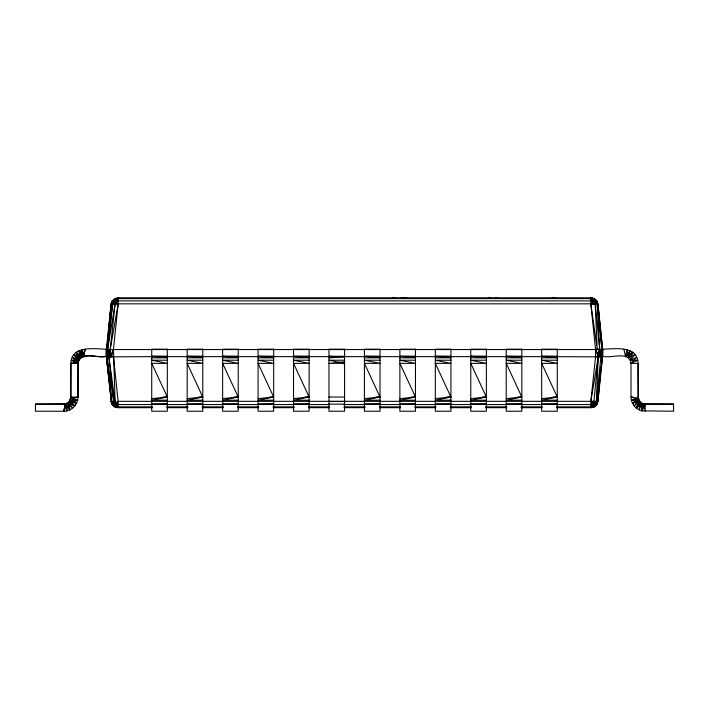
<?xml version="1.0" encoding="UTF-8"?>
<svg xmlns="http://www.w3.org/2000/svg" width="709" height="709" viewBox="0 0 709 709"><rect width="100%" height="100%" fill="white"/><g stroke="black" fill="none" stroke-linecap="round" stroke-linejoin="round"><path stroke-width="1.06" d="M35.45 404.13L63.81 404.13L66.885 403.43L69.349 401.462L70.723 398.618L70.9 363.363C71.423 344.964 94.448 348.97 106.35 349.183L106.35 356.272C98.099 358.878 79.922 350.281 77.99 363.363L77.99 397.04C78.079 404.626 71.396 411.309 63.81 411.22L35.45 411.22L35.45 404.13L65.388 403.953L68.232 402.579L70.2 400.115L70.9 397.04L70.9 363.363L78.167 361.785C82.519 350.822 97.895 358.692 106.35 356.272M77.99 397.04L70.9 397.04L70.723 398.618L77.99 397.04L78.167 361.785L73.993 354.518L80.658 357.823L85.08 356.272L83.502 356.45L78.929 350.583L80.658 357.823L82.005 356.973L78.929 350.583L84.309 355.563M638.1 397.04L639.651 401.462L642.115 403.43L642.035 410.865L673.55 411.22L673.55 404.13L643.612 403.953L640.768 402.579L638.8 400.115L638.1 397.04L638.1 363.363C637.577 344.964 614.552 348.97 602.65 349.183L602.65 356.272C610.901 358.878 629.078 350.281 631.01 363.363L631.01 397.04C631.001 403.492 635.743 409.439 642.035 410.865L645.19 404.13L673.55 404.13M556.547 407.675L590.863 407.675L593.309 406.753L596.349 401.622L598.236 356.866L599.725 349.555L597.191 303.886L596.739 300.908L594.195 298.613L590.863 297.78L118.137 297.78L114.805 298.613L112.261 300.908L111.083 304.126L106.35 349.555L106.385 356.645L111.473 403.013L113.396 405.858L118.137 407.675L152.453 407.675M107.981 339.824L108.167 337.661M108.539 333.327L108.823 330.084M109.204 325.759L109.576 321.434M109.762 319.272L111.083 304.126L112.261 300.908L118.137 297.78L118.137 304.126L113.44 349.555L115.186 402.942L115.877 405.805L118.137 406.842L152.453 406.842M556.547 406.842L594.195 406.842L596.739 404.547L597.917 401.329L602.615 356.645L602.65 349.555L597.917 304.126L596.739 300.908L594.195 298.613L590.863 297.78L590.863 304.126L595.56 349.555L595.56 356.645L590.863 401.329L590.863 407.675C594.488 407.56 597.341 404.83 597.917 401.329L599.929 379.634M600.133 377.472L600.638 372.048M600.833 369.876L601.143 366.624M601.542 362.29L601.844 359.029M597.031 402.606L595.587 405.548L593.903 401.569L598.236 356.866L595.56 349.555L597.191 348.66L599.725 349.555L600.895 356.937L596.349 401.622L597.031 402.606L596.739 404.547L594.195 406.842L590.863 406.842L597.031 402.606L597.917 401.329L118.137 401.329L113.28 404.307L113.396 405.858L118.137 407.675L118.137 401.329L113.44 356.645L111.543 355.9L108.885 356.937L106.385 356.645L115.097 303.886L114.486 301.201L114.805 298.613L594.195 298.613L590.863 304.126L597.191 348.66L595.232 303.833L592.804 299.703L592.618 298.188L590.863 298.613L595.232 301.928L596.349 303.833L597.917 304.126L602.65 349.555L602.047 356.866L548.013 356.645M111.588 306.058L111.473 302.725L114.805 298.613M152.453 404.547L118.137 404.547L115.877 405.805L111.473 403.013L111.809 401.569L106.953 356.866L112.651 303.833L112.261 300.908L118.137 298.613L114.707 299.304L111.083 304.126L106.917 348.562L106.35 349.555L106.385 356.645L111.473 403.013L113.396 405.858L117.1 407.436L118.137 406.842L111.969 402.606L111.083 401.329L114.282 401.586M590.863 407.675L595.48 405.84L597.359 402.996L597.43 399.389M600.151 374.308L600.39 372.128M601.569 361.227L601.808 359.046M82.005 356.973L76.235 352.276L78.69 360.287L72.3 357.212L78.167 361.785L77.99 363.363L70.9 363.363M596.349 401.622L602.615 356.645L597.917 304.126L595.232 303.833L112.651 303.833L106.917 348.562L107.706 349.555L108.885 356.937L115.186 402.942L118.137 404.547L114.805 406.842L112.261 404.547L111.083 401.329M84.176 354.349L81.925 349.537L80.658 357.823L76.235 352.276L79.541 358.94L73.993 354.518L78.69 360.287L71.255 360.207L77.99 363.363L72.3 357.212M115.097 401.569L114.273 404.414L114.805 406.842L112.261 404.547L111.969 402.606L112.651 401.622L115.691 406.753L118.137 406.842L115.062 406.691L111.809 401.569L106.385 356.645L108.105 356.937L109.275 349.555L110.764 356.866L152.143 356.645M600.115 356.937L601.294 349.555L602.047 356.866L602.615 356.645L595.56 356.645L598.839 355.891L600.115 356.937L598.777 349.555L598.839 355.891L595.56 349.555M598.236 356.866L590.863 401.329L594.727 404.414L594.195 406.842M113.28 404.307L113.768 401.622L108.885 356.937L118.137 304.126L116.418 302.521L113.396 301.928L111.473 302.725M643.612 403.953L645.19 411.22L645.19 404.13L643.612 403.953L642.035 410.865L640.768 402.579L636.345 408.127L638.8 400.115L631.365 400.195L636.177 397.944M640.768 402.579L639.039 409.82L642.115 403.43L645.19 404.13M623.92 349.183L625.498 356.45L632.765 352.276L630.31 360.287L637.745 360.207L631.01 363.363L638.1 363.363L638.277 398.618L632.41 403.191L639.651 401.462L636.345 408.127L642.115 403.43M597.917 401.329L595.232 401.622L593.717 402.606L592.689 405.548L590.863 406.842L597.359 402.996M343.679 363.797L344.574 361.785L328.976 363.363L344.574 363.363L328.976 360.207L344.574 360.207M597.191 401.569L593.353 406.753L590.863 404.547L556.547 404.547M118.137 401.329L113.413 405.548L111.969 402.606M599.725 349.555L595.232 303.833L596.854 301.759L595.631 299.739L592.804 299.703L590.863 298.613M632.765 352.276L628.342 357.823L627.075 349.537L625.498 356.45L630.071 350.583L628.342 357.823L635.007 354.518L630.31 360.287L636.7 357.212L631.01 363.363M112.651 303.833L111.083 304.126L113.396 301.928L113.396 300.217L118.137 300.908L590.863 300.908L593.336 300.217L596.739 300.908L592.006 302.725L590.863 300.908L594.195 298.613M115.062 406.691L115.877 405.805M593.903 401.569L590.863 404.547L592.689 405.548L595.409 404.414L595.232 401.622L590.863 401.329L593.717 402.606L595.409 404.414L595.48 405.84M639.651 401.462L634.103 405.885L638.8 400.115L632.41 403.191M593.717 402.606L590.863 404.547L594.727 404.414M111.809 303.886L113.768 303.833L118.137 300.908L114.486 301.201L112.075 302.371L115.097 303.886L110.223 349.555L111.543 355.9L113.44 349.555L110.764 356.866L108.105 356.937L106.58 355.9L107.13 349.555L108.105 356.937M631.365 400.195L638.277 398.618L631.01 397.04L633.04 397.04M488.412 298.188L490.371 297.78L488.368 298.188M400.957 298.188L402.96 297.78M495.538 298.188L497.541 297.78M401.312 298.134L403.368 297.78M63.81 404.13L65.388 403.953L69.961 409.82L68.232 402.579L74.897 405.885L70.2 400.115L77.635 400.195L70.9 397.04L69.349 401.462L74.897 405.885L66.885 403.43L66.965 410.865L64.714 406.053M402.987 298.134L406.204 297.78M551.983 298.134L555.244 297.78M403.075 298.108L406.31 297.78M151.726 398.618L167.324 397.04L151.726 363.363L167.324 363.363L151.726 360.207L167.324 360.207M187.176 398.618L202.774 397.04L187.176 363.363L202.774 363.363L187.176 360.207L202.774 360.207M222.626 398.618L238.224 397.04L222.626 363.363L238.224 363.363L222.626 360.207L238.224 360.207M258.076 398.618L273.674 397.04L258.076 363.363L273.674 363.363L258.076 360.207L273.674 360.207M293.526 398.618L309.124 397.04L293.526 363.363L309.124 363.363L293.526 360.207L309.124 360.207M364.426 398.618L380.024 397.04L364.426 363.363L380.024 363.363L364.426 360.207L380.024 360.207M399.876 398.618L415.474 397.04L399.876 363.363L415.474 363.363L399.876 360.207L415.474 360.207M435.326 398.618L450.924 397.04L435.326 363.363L450.924 363.363L435.326 360.207L450.924 360.207M470.776 398.618L486.374 397.04L470.776 363.363L486.374 363.363L470.776 360.207L486.374 360.207M506.226 398.618L521.824 397.04L506.226 363.363L521.824 363.363L506.226 360.207L521.824 360.207M541.676 398.618L557.274 397.04L541.676 363.363L557.274 363.363L541.676 360.207L557.274 360.207M108.885 356.937L113.44 356.645M328.976 357.823L344.574 356.973L328.976 356.272L344.574 356.272M167.324 403.953L151.726 404.13L167.324 404.13M202.774 403.953L187.176 404.13L202.774 404.13M238.224 403.953L222.626 404.13L238.224 404.13M273.674 403.953L258.076 404.13L273.674 404.13M309.124 403.953L293.526 404.13L309.124 404.13M380.024 403.953L364.426 404.13L380.024 404.13M415.474 403.953L399.876 404.13L415.474 404.13M450.924 403.953L435.326 404.13L450.924 404.13M486.374 403.953L470.776 404.13L486.374 404.13M521.824 403.953L506.226 404.13L521.824 404.13M557.274 403.953L541.676 404.13L557.274 404.13M106.35 349.555L602.65 349.555L602.101 355.9L600.895 356.937L601.87 349.555L597.191 303.886M151.726 357.823L167.324 357.823L151.726 356.272L167.324 356.272M187.176 357.823L202.774 357.823L187.176 356.272L202.774 356.272M222.626 357.823L238.224 357.823L222.626 356.272L238.224 356.272M258.076 357.823L273.674 357.823L258.076 356.272L273.674 356.272M293.526 357.823L309.124 357.823L293.526 356.272L309.124 356.272M364.426 357.823L380.024 357.823L364.426 356.272L380.024 356.272M399.876 357.823L415.474 357.823L399.876 356.272L415.474 356.272M435.326 357.823L450.924 357.823L435.326 356.272L450.924 356.272M470.776 357.823L486.374 357.823L470.776 356.272L486.374 356.272M506.226 357.823L521.824 357.823L506.226 356.272L521.824 356.272M541.676 357.823L557.274 357.823L541.676 356.272L557.274 356.272M158.781 356.645L187.53 356.645M194.16 356.645L222.91 356.645M229.548 356.645L258.298 356.645M264.936 356.645L293.686 356.645M300.315 356.645L364.453 356.645M371.091 356.645L399.841 356.645M406.47 356.645L435.22 356.645M441.858 356.645L470.608 356.645M477.246 356.645L507.095 356.645M512.625 356.645L542.482 356.645M163.167 397.04L167.324 397.04L151.726 400.195L167.324 400.195M198.617 397.04L202.774 397.04L187.176 400.195L202.774 400.195M234.067 397.04L238.224 397.04L222.626 400.195L238.224 400.195M269.517 397.04L273.674 397.04L258.076 400.195L273.674 400.195M304.967 397.04L309.124 397.04L293.526 400.195L309.124 400.195M328.976 397.04L344.574 397.04M375.867 397.04L380.024 397.04L364.426 400.195L380.024 400.195M411.317 397.04L415.474 397.04L399.876 400.195L415.474 400.195M446.767 397.04L450.924 397.04L435.326 400.195L450.924 400.195M482.217 397.04L486.374 397.04L470.776 400.195L486.374 400.195M517.667 397.04L521.824 397.04L506.226 400.195L521.824 400.195M553.117 397.04L557.274 397.04L541.676 400.195L557.274 400.195M328.976 401.462L344.574 401.462M328.976 404.13L344.574 404.13M166.845 404.547L187.885 404.547M202.278 404.547L223.308 404.547M237.701 404.547L258.741 404.547M273.125 404.547L294.164 404.547M308.557 404.547L329.588 404.547M343.98 404.547L365.02 404.547M379.412 404.547L400.443 404.547M414.836 404.547L435.875 404.547M450.259 404.547L471.299 404.547M485.692 404.547L506.722 404.547M521.115 404.547L542.155 404.547M166.845 406.842L187.885 406.842M202.278 406.842L223.308 406.842M237.701 406.842L258.741 406.842M273.125 406.842L294.164 406.842M308.557 406.842L329.588 406.842M343.98 406.842L365.02 406.842M379.412 406.842L400.443 406.842M414.836 406.842L435.875 406.842M450.259 406.842L471.299 406.842M485.692 406.842L506.722 406.842M521.115 406.842L542.155 406.842M166.845 407.675L187.885 407.675M202.278 407.675L223.308 407.675M237.701 407.675L258.741 407.675M273.125 407.675L294.164 407.675M308.557 407.675L329.588 407.675M343.98 407.675L365.02 407.675M379.412 407.675L400.443 407.675M414.836 407.675L435.875 407.675M450.259 407.675L471.299 407.675M485.692 407.675L506.722 407.675M521.115 407.675L542.155 407.675M541.676 356.272L557.274 356.45M506.226 356.272L521.824 356.45M470.776 356.272L486.374 356.45M435.326 356.272L450.924 356.45M399.876 356.272L415.474 356.45M364.426 356.272L380.024 356.45M293.526 356.272L309.124 356.45M258.076 356.272L273.674 356.45M222.626 356.272L238.224 356.45M187.176 356.272L202.774 356.45M151.726 356.272L167.324 356.45M111.809 401.569L113.768 401.622L115.186 402.942M114.273 404.414L118.137 404.547L116.622 402.996M392.511 297.78L395.737 298.108M71.255 360.207L78.167 361.785M70.723 398.618L77.635 400.195L69.349 401.462L76.59 403.191L71.609 397.811M115.691 406.753L118.137 407.675L113.396 405.858M114.707 299.304L118.137 300.908L113.396 301.928L113.768 303.833L118.137 304.126L114.486 301.201M70.2 400.115L76.59 403.191M592.006 302.725L593.903 303.886L596.349 303.833L597.324 302.521L595.232 301.928L593.903 303.886L590.863 304.126L593.105 302.353L592.804 299.703L596.854 301.759L597.917 304.126M590.863 300.908L595.232 303.833M64.581 404.839L69.961 409.82L66.885 403.43L72.655 408.127L68.232 402.579M81.925 349.537L83.502 356.45L85.08 349.183L85.08 351.212M66.965 410.865L65.388 403.953L63.81 411.22L63.81 409.19M106.953 356.866L113.768 401.622M106.385 356.645L108.069 368.707M108.53 372.003L108.831 374.192M600.922 337.732L601.214 339.912M601.657 343.2L602.393 348.66M167.324 349.183L151.726 349.183L151.726 411.22L167.324 411.22L167.324 349.183M202.774 349.183L187.176 349.183L187.176 411.22L202.774 411.22L202.774 349.183M238.224 349.183L222.626 349.183L222.626 411.22L238.224 411.22L238.224 349.183M273.674 349.183L258.076 349.183L258.076 411.22L273.674 411.22L273.674 349.183M309.124 349.183L293.526 349.183L293.526 411.22L309.124 411.22L309.124 349.183M344.574 349.183L328.976 349.183L328.976 411.22L344.574 411.22L344.574 349.183M380.024 349.183L364.426 349.183L364.426 411.22L380.024 411.22L380.024 349.183M415.474 349.183L399.876 349.183L399.876 411.22L415.474 411.22L415.474 349.183M450.924 349.183L435.326 349.183L435.326 411.22L450.924 411.22L450.924 349.183M486.374 349.183L470.776 349.183L470.776 411.22L486.374 411.22L486.374 349.183M521.824 349.183L506.226 349.183L506.226 411.22L521.824 411.22L521.824 349.183M557.274 349.183L541.676 349.183L541.676 411.22L557.274 411.22L557.274 349.183"/></g></svg>
